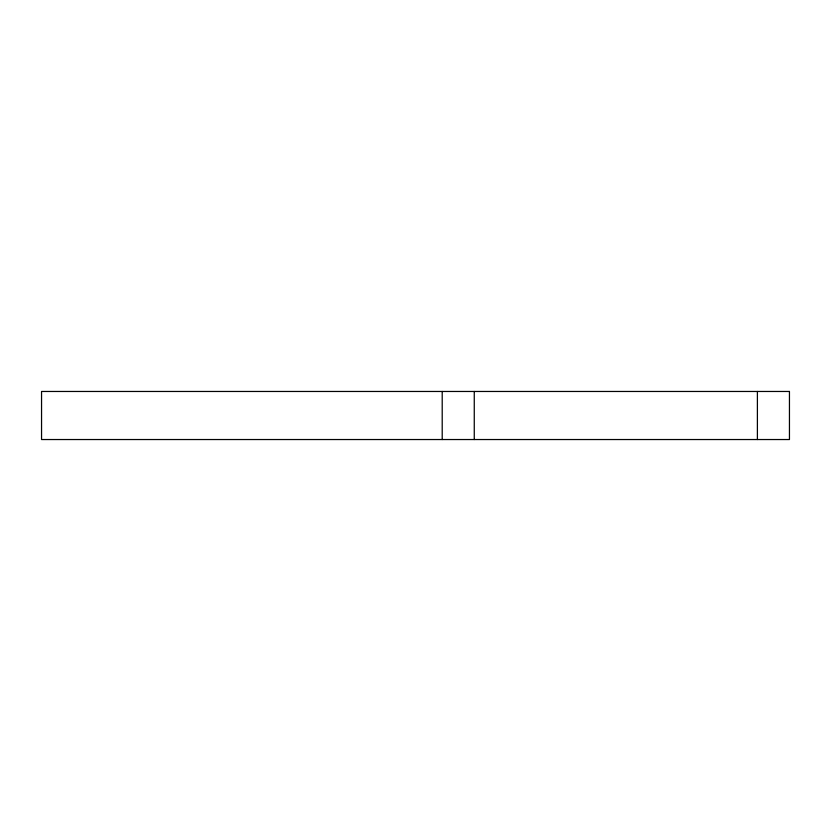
<?xml version="1.0" encoding="UTF-8"?>
<svg xmlns="http://www.w3.org/2000/svg" width="831" height="831" viewBox="0 0 831 831"><rect width="100%" height="100%" fill="white"/><g stroke="black" fill="none" stroke-linecap="round" stroke-linejoin="round"><path stroke-width="1.25" d="M757.394 391.463L757.394 439.537M474.262 391.463L474.262 439.537M442.206 391.463L442.206 439.537M789.45 391.463L41.55 391.463L41.55 439.537L789.45 439.537L789.45 391.463"/></g></svg>
